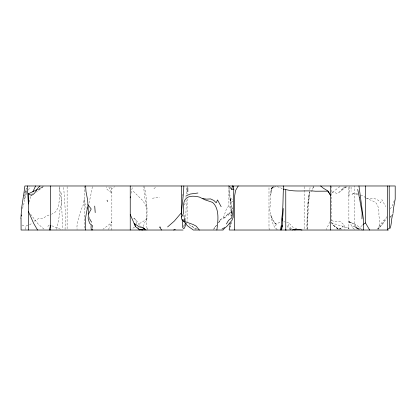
<?xml version="1.0" encoding="UTF-8"?>
<svg xmlns="http://www.w3.org/2000/svg" width="416" height="416" viewBox="0 0 416 416"><rect width="100%" height="100%" fill="white"/><g stroke="black" fill="none" stroke-linecap="round" stroke-linejoin="round"><path stroke-width="0.31" stroke-dasharray="2.08 1.56" d="M65.057 229.492L65.447 212.966L63.632 186.519M61.578 192.873L61.573 204.24L62.78 229.434M184.449 226.065L184.475 223.631M349.445 186.586L348.878 196.243L349.908 194.761M230.979 216.039L231.145 211.286M231.078 213.528L231.15 211.12M231.171 210.517C231.852 203.18 229.554 196.056 229.247 188.828M309.826 189.524L310.17 186.446M185.957 197.356L186.612 187.361M231.114 223.782L231.171 222.565M185.609 220.277L186.191 205.774L186.04 200.356M307.424 229.486C307.403 216.902 307.351 204.251 309.447 191.755L309.213 198.068L308.121 204.136L308.376 208.718L307.263 226.153L307.538 229.377M307.902 203.71L308.074 201.796M83.84 200.647L83.46 204.646L81.297 209.274L78.51 217.833L76.965 226.013L77.069 229.46M358.212 229.185L354.598 226.33L354.822 185.978M56.696 229.419L59.176 216.564L59.431 211.942L60.876 206.877L61.381 201.947L61.298 199.3L59.296 186.451M286.697 222.347L288.959 223.064L288.584 226.356L291.98 228.956L290.17 229.356M59.862 186.467C58.651 194.865 60.918 204.277 55.744 211.708L51.574 214.25M337.626 229.44C336.222 226.663 332.67 225.753 331.516 222.633L331.516 185.978M230.854 224.052L231.088 222.331M273.759 186.54L272.194 187.387L271.809 188.214L270.8 194.48L272.194 187.387L273.073 186.685M276.021 186.711L272.194 187.387C268.897 193.82 271.097 202.025 269.745 209.045C270.457 214.854 271.97 220.823 276.463 224.895L275.012 225.332M131.019 193.331L132.527 186.451M309.41 191.755C308.282 201.536 306.998 211.323 307.044 221.187L306.784 227.141L307.086 229.46M92.378 186.659C91.38 192.603 90.054 198.572 88.717 204.511M229.268 188.136L229.024 189.134L229.512 197.772L231.041 202.296L230.734 207.813L231.005 210.808M183.487 227.157L184.371 223.834M29.146 202.041L31.044 195.827M184.631 204.974L185.141 203.237M378.102 229.247C379.886 224.936 379.959 220.142 378.862 215.654C379.127 211.354 378.94 206.799 376.314 203.185L373.282 201.224L366.532 198.385M22.396 208.624C24.435 203.434 24.757 197.621 26.868 192.598M28.605 190.143L29.822 186.571M143.276 226.528L144.83 222.399L147.009 218.202L147.009 208.156L144.638 196.581L143.624 186.477M313.596 186.493L312.062 190.33M313.57 186.488L311.532 191.542M24.887 192.249L26.489 188.334L24.326 193.83M329.8 221.754L326.347 229.554M386.755 216.705L386.064 218.306L383.334 220.62L377.172 229.304M308.656 197.668L309.878 194.87M218.478 222.82L220.267 219.804L223.283 217.641C225.514 213.377 225.207 208.868 229.268 205.535L230.849 210.184M31.32 195.26L32.438 192.988M108.467 229.512L111.852 221.972L109.762 224.068L102.929 229.247M271.071 189.082L272.932 186.472M394.274 200.574L392.746 204.901L390.036 209.378M229.341 213.574L230.225 212.098L227.978 215.717L229.341 213.574L227.911 213.798L226.127 216.091L222.986 218.93L221.744 219.227M218.702 222.752L220.771 219.492L218.894 222.045M213.226 229.523L216.544 225.441M227.911 213.798L225.55 217.214L222.986 218.93M390.255 217.563L392.35 214.521M339.914 186.607L331.516 192.972C333.403 190.336 335.39 193.82 337.662 193.404C340.818 191.62 342.092 187.834 345.748 186.545M391.591 215.446L389.917 217.24M216.559 225.144L214.063 228.296L214.864 227.401M331.516 222.633L333.798 224.063C336.69 223.548 338.952 226.086 341.791 225.784L344.074 227.562L346.029 227.708L347.781 227.198L348.878 228.748L348.878 187.434L349.502 186.685M271.799 188.448L273.463 186.8M358.197 229.284L362.58 225.03M43.212 186.716L38.319 189.587L43.118 186.191M147.009 218.202C144.763 221.348 140.93 222.118 138.185 224.598M153.92 188.786L156.078 186.779M47.783 226.403L49.686 224.64M339.321 229.71L343.814 225.55M25.688 229.492L25.522 226.621L26.593 225.633L30.108 224.609L32.136 222.955M147.009 230.022L147.316 228.114M43.051 186.768L36.525 192.072M346.185 186.768L339.581 192.13M111.852 230.022L111.852 188.828L114.603 186.696M33.998 221.208L38.126 218.806L42.895 218.494L46.836 215.769L49.837 214.802M134.618 227.094L131.57 229.029M233.194 201.079L231.041 202.296L229.512 197.772M271.809 188.214L274.149 186.909M341.718 189.4L346.128 187.002L348.878 187.434M38.574 189.368L40.154 188.687M279.932 222.357L277.264 223.402L275.033 223.22M133.541 218.702L134.488 218.405L137.254 221.64L140.031 226.164M223.283 217.641L224.219 217.365M361.421 229.237L359.065 226.793L355.056 224.349L348.878 221.671L350.376 223.054L352.113 227.422L353.517 226.294L354.598 226.33M152.329 198.333L156.822 197.402L159.702 197.465M283.681 221.962L284.934 221.827M357.5 193.17L353.605 193.523L351.369 194.475L353.48 193.705L358.02 194.672M277.176 186.753L280.181 187.439L282.225 188.921M289.016 229.096L291.98 228.956M366.647 198.182L370.469 198.812L374.738 198.572L378.264 200.283L380.593 202.649L381.924 199.618L385.689 206.669M338.754 229.33L337.423 228.296L342.129 229.237L337.423 228.296L333.611 225.493L331.594 222.799M360.625 195.385L363.605 196.009L365.466 197.787M348.915 221.66L355.056 224.349M22.043 225.066L25.522 226.621M60.492 229.258L51.308 225.592M296.915 228.748L292.994 227.354L288.959 223.064M331.516 220.459L333.975 221.406L335.785 221.198L340.48 221.676L344.193 225.066L344.921 229.403M197.158 229.164L191.235 226.08L188.672 224.203M270.858 215.171C271.721 219.814 272.496 224.931 275.782 228.587L277.425 229.372M139.708 225.898L141.435 226.746M349.045 221.744L350.147 222.352L349.534 221.998M230.485 198.323L233.189 199.857M291.127 229.429L287.841 227.136L286.619 224.848M359.804 229.393L354.687 226.777L358.181 229.076L355.425 227.022M184.231 220.303L185.624 221.12L182.624 219.123M191.542 226.216L194.537 228.036L195.9 229.408M333.611 225.493L337.875 228.415M354.572 229.315L352.113 227.422M347.781 227.198L349.549 229.507M133.271 191.266L143.203 201.063L147.009 208.156M91.9 225.555L92.648 226.283L92.966 228.15M43.971 229.102L38.142 224.011L30.176 213.663M358.592 229.206L356.216 226.73L354.822 224.214M275.782 228.587L276.468 229.304M276.463 224.895L273.208 220.808L270.941 215.431M110.635 187.096L111.852 188.828M91.946 225.254L92.648 226.283L92.076 225.675L92.747 228.389M134.488 218.405L135.793 220.568L136.526 224.125M137.639 226.959L138.679 228.862M108.883 187.117L111.852 193.045L107.058 189.389L106.127 186.826M147.009 228.394L146.39 223.174L146.905 210.647L146.422 197.813L144.394 186.488M86.258 208.551L85.02 203.835L84.484 199.009M89.175 216.866L89.57 218.509M184.6 220.61L183.602 214.464M232.409 208.905L232.19 207.719L232.45 209.175M231.244 208.114L230.209 198.666L230.292 200.08M269.318 229.871L268.991 227.88L268.991 186.623M231.062 211.406L231.306 216.398M184.496 219.341L184.158 215.415L184.512 220.594M231.187 211.328L231.395 215.535M182.094 194.085L182.281 197.86M351.073 187.106L351.099 191.246M304.148 186.623L304.148 229.377M228.894 186.618L228.894 205.904M187.106 185.978L187.106 194.386M187.106 198.916L187.106 221.551M84.484 185.978L84.484 229.377M67.122 186.623L67.122 229.377M24.866 194.329L24.456 198.754L24.996 195.468L26.837 190.424L24.866 194.329M385.289 219.929L383.141 223.314L378.331 229.06L385.289 219.929"/><path stroke-width="0.62" d="M361.972 218.878L362.128 213.101L359.424 197.751M183.81 185.978C183.721 196.971 181.152 207.672 181.36 218.691L183.269 221L193.04 224.474L196.227 226.169L199.316 230.022M393.073 213.117L393.401 208.816L395.2 199.134L395.2 185.978L24.835 185.978L24.554 188.552M185.484 222.758L185.328 225.857L184.444 228.14L183.591 228.592L182.759 227.661L182.182 219.606M20.878 218.317L21.658 207.875L23.509 195.697M21.367 216.076L21.44 214.937M91.244 224.229L91.036 227.484L91.369 230.022M85.644 185.978L85.946 191.344L87.651 200.096L88.478 214.12L88.166 218.296L89.456 222.976L90.771 224.463M229.856 226.704L230.147 222.976M282.459 220.932L283.296 208.478M283.525 185.978C282.859 197.392 283.358 208.848 281.518 220.199L281.393 224.895L280.368 230.022M21.039 218.369L21.086 230.022L183.076 230.022M23.618 195.473L24.502 188.89M281.83 227.313L282.048 225.623L281.892 226.72M49.374 230.022L50.518 225.321M281.502 229.169L281.72 227.932M130.234 197.803L130.426 196.742M281.388 229.471L281.59 228.374M281.57 230.022L282.656 223.626L282.329 218.462M233.012 185.978L233.792 189.051L231.816 189.426L232.367 185.978M216.861 230.022C218 221.26 219.82 208.91 212.592 202.384L204.87 199.794L199.477 197.106C194.709 195.936 187.912 195.052 184.87 199.976C181.823 205.317 186.009 212.066 181.36 217.095M88.02 206.58L87.027 209.841L85.41 218.722L85.41 230.022M144.092 230.022L144.456 228.894L143.01 227.729L139.485 226.98L134.092 223.345L130.234 214.552M230.199 226.273L229.195 229.195L229.263 230.022L291.741 230.022C295.09 229.284 298.667 229.086 301.995 230.022M32.869 191.833L35.578 185.978M393 213.97C391.03 218.504 391.914 223.709 390.068 228.306L389.594 228.119L389.355 225.004L389.199 185.978M88.478 214.12L91.203 209.009L87.948 204.662M226.408 223.959L228.561 220.308L231.79 217.828L232.315 213.897L231.774 209.638M159.609 227.214L160.3 227.032M39.946 185.978C36.504 188.64 35.734 193.934 31.351 195.374L28.382 193.804L28.382 230.022M181.36 185.978L181.36 212.784L174.288 221.109L167.606 226.933M238.222 185.978L235.565 190.497L234.64 195.868L234.64 230.022M233.792 189.051L233.184 217.402L231.951 220.329L226.996 226.21L224.422 228.358L223.116 230.022L193.258 230.022C192.026 228.649 185.359 225.306 186.259 223.543M362.991 224.64L365.482 222.908L365.482 185.978M222.03 229.044L224.572 227.578M387.655 229.232L389.236 228.322M28.382 193.804L37.222 189.556M186.55 195.624L190.237 194.054L197.917 193.008M173.68 230.022L175.318 229.336M285.433 230.022L286.234 230.022M283.301 189.228L284.632 189.176C294.382 192.395 305.292 190.128 315.52 191.214L327.964 191.152L330.59 195.291L327.808 190.913L323.227 188.141L320.642 185.978M134.092 223.345L135.408 226.569L139.49 229.637L144.456 228.894M292.152 230.022L388.378 230.022M139.49 229.637L142.948 230.022M202.805 198.541L206.487 199.144L210.6 198.916L214.001 200.564L216.247 202.847L217.526 199.924L221.156 206.721M293.53 229.492L295.079 230.022M143.01 227.729L145.964 230.022M232.497 186.092L233.501 186.872M361.8 229.684L362.138 230.022M231.816 189.426L228.738 185.978M138.679 228.862L139.61 230.022M185.822 223.829L183.253 220.693M369.647 230.022L365.482 222.908M37.56 230.022L33.634 223.324L28.382 211.427M89.586 218.764L91.624 222.227M159.838 226.996L161.486 230.022M107.052 200.205L107.619 201.547M357.698 189.363L359.414 197.699M134.93 224.245L135.408 226.569M94.713 206.071L95.212 212.612M92.534 229.081L92.706 230.022M358.961 185.978L363.329 218.566L363.329 230.022M181.36 212.784L181.584 214.204M28.382 203.996L27.336 185.978M187.798 187.866L187.824 191.859M387.618 185.978L387.618 230.022M330.59 185.978L330.59 230.022M285.766 189.8L285.766 229.892M130.234 185.978L130.234 230.022M50.518 185.978L50.518 230.022"/></g></svg>
